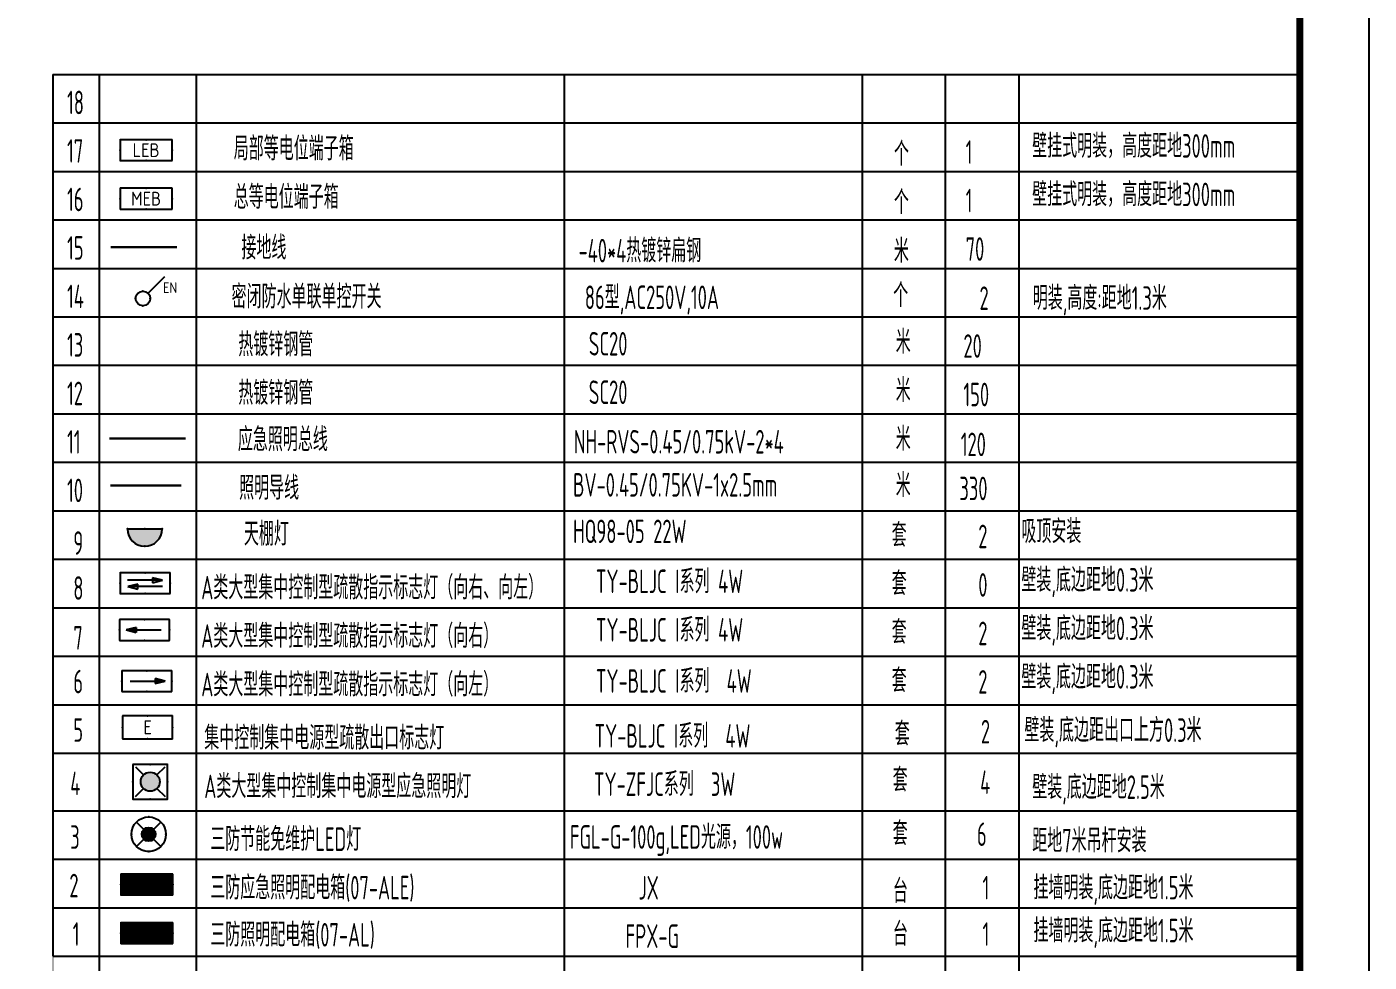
# Model space of a CAD drawing. Extents: x 4830845 to 5141198, y -443067 to -268177.
# Drawn here: x 5009731 to 5029104, y -415123 to -401620 of the extents above; entities that cross this region are included whole.
import ezdxf
from ezdxf.enums import TextEntityAlignment as Align

# ---------------------------------------------------------------- set-up
doc = ezdxf.new("R2010")
doc.units = 0
doc.header["$LTSCALE"] = 1000
doc.header["$MEASUREMENT"] = 0
doc.layers.get('0').update_dxf_attribs({"linetype": 'CONTINUOUS'})
for name, color, linetype in [('EQUIP-照明', 3, 'CONTINUOUS'), ('EQUIP-箱柜', 3, 'CONTINUOUS'), ('PUB_TITLE', 4, 'CONTINUOUS'), ('TEL_TAB', 7, 'CONTINUOUS'), ('WIRE-接地', 4, 'CONTINUOUS')]:
    doc.layers.add(name, color=color, linetype=linetype)
doc.styles.add('_TEL_ATTDEF', font='GBENOR', dxfattribs={"width": 0.8, "height": 3, "bigfont": 'GBCBIG'})
doc.styles.add('_TEL_DIM', font='sceie.shx', dxfattribs={"width": 0.8, "height": 3.5, "bigfont": 'sceic.shx'})
doc.styles.add('sceic', font='sceie.shx', dxfattribs={"width": 0.67, "bigfont": 'sceic.shx'})
doc.styles.get("Standard").update_dxf_attribs({"font": 'GBENOR', "bigfont": 'GBCBIG'})
doc.styles.add('TG_LINETYPE', font='SIMPLEX', dxfattribs={"width": 0.8, "height": 3, "bigfont": 'HZTXT'})
doc.linetypes.add('TG_接地', pattern='A,0.75,0,["/",TG_LINETYPE,S=0.05,R=-8.594367,X=-0.1,Y=-0.045],0.65,-0.13,0.13,-0.13', length=2)

# ---------------------------------------------------------------- blocks, each defined once
blk = doc.blocks.new('$equip$00002534')
for p, q in [((-0.72, 0.66), (-0.72, 0)), ((0.72, 0.66), (-0.72, 0.66)), ((0.72, 0), (0.72, 0.66)), ((-0.72, 0), (0.72, 0))]:
    blk.add_line(p, q)
at = {"const_width": 0.04}
blk.add_lwpolyline([(-0.72, 0.66), (-0.72, 0), (0.72, 0), (0.72, 0.66), (-0.72, 0.66), (-0.72, 0)], dxfattribs=at)
for p in [(0, 0.66), (-0.72, 0.33), (0, 0), (0.72, 0.33)]:
    blk.add_point(p)
at = {"color": 7, "style": '_TEL_DIM'}
blk.add_attdef('$TEXT$', text='', height=0.4, dxfattribs=at).set_placement((0, 0.33), align=Align.MIDDLE_CENTER)
at = {"color": 7, "style": '_TEL_DIM', "flags": 1}
blk.add_attdef('A', text='', height=0.00002, dxfattribs=at).set_placement((0, 0), align=Align.MIDDLE_CENTER)
blk = doc.blocks.new('$equip$00002604')
blk.add_hatch(color=256).paths.add_polyline_path([(0.275, 0.5, 1), (-0.274, 0.5, 1)])
for p, q in [((-0.429, 0.929), (-0.194, 0.694)), ((0.194, 0.694), (0.429, 0.929)), ((-0.429, 0.071), (-0.194, 0.306)), ((0.194, 0.306), (0.429, 0.071))]:
    blk.add_line(p, q)
at = {"const_width": 0.04}
blk.add_lwpolyline([(-0.5, 1), (-0.5, 0), (0.5, 0), (0.5, 1), (-0.5, 1), (-0.5, 0)], dxfattribs=at)
blk.add_lwpolyline([(-0.5, 1), (-0.5, 0), (0.5, 0), (0.5, 1)], close=True)
blk.add_circle((0, 0.5), 0.275)
for p in [(0, 1), (-0.5, 0.5), (0.5, 0.5), (0, 0)]:
    blk.add_point(p)
at = {"color": 7, "style": '_TEL_DIM', "flags": 1}
blk.add_attdef('A', text='', height=0.000025, dxfattribs=at).set_placement((0, 0), align=Align.MIDDLE_CENTER)
blk = doc.blocks.new('*X27')
at = {"color": 0}
for p, q in [((-250, 33), (-83, 200)), ((-250, 68), (-118, 200)), ((-250, 104), (-154, 200)), ((-250, 139), (-189, 200)), ((-250, 174), (-224, 200)), ((-247, 0), (-47, 200)), ((-212, 0), (-12, 200)), ((-177, 0), (23, 200)), ((-141, 0), (59, 200)), ((-106, 0), (94, 200)), ((-71, 0), (129, 200)), ((-35, 0), (165, 200)), ((0, 0), (200, 200)), ((35, 0), (235, 200)), ((71, 0), (250, 179)), ((106, 0), (250, 144)), ((141, 0), (250, 109)), ((177, 0), (250, 73)), ((212, 0), (250, 38)), ((247, 0), (250, 3))]:
    blk.add_line(p, q, dxfattribs=at)
blk = doc.blocks.new('$equip$00002943')
for p, q in [((-0.75, 0.6), (-0.75, 0)), ((0.75, 0.6), (-0.75, 0.6)), ((0.75, 0), (0.75, 0.6)), ((-0.75, 0), (0.75, 0))]:
    blk.add_line(p, q)
for points, const_width in [([(-0.75, 0.3), (0.75, 0.3)], 0.6), ([(-0.75, 0.6), (-0.75, 0), (0.75, 0), (0.75, 0.6), (-0.75, 0.6), (-0.75, 0)], 0.04)]:
    blk.add_lwpolyline(points, dxfattribs=dict(const_width=const_width))
for p in [(0, 0.6), (-0.75, 0.3), (0, 0), (0.75, 0.3)]:
    blk.add_point(p)
at = {"xscale": 0.00300000000061118, "yscale": 0.00300000000061118, "zscale": 0.00300000000061118}
blk.add_blockref('*X27', (0, 0), dxfattribs=at)
at = {"color": 7, "style": '_TEL_DIM', "flags": 1}
for tag in ['A', 'REMARK']:
    blk.add_attdef(tag, text='', height=0.00002, dxfattribs=at).set_placement((0, 0), align=Align.MIDDLE_CENTER)
blk = doc.blocks.new('$equip$00002828')
for p, q in [((0.354, 0.354), (-0.354, -0.354)), ((-0.354, 0.354), (0.354, -0.354))]:
    blk.add_line(p, q)
at = {"const_width": 0.04}
blk.add_lwpolyline([(0.5, 0, -1), (-0.5, 0, -1), (0.5, 0, 1)], format="xyb", dxfattribs=at)
for radius in [0.5, 0.2]:
    blk.add_circle((0, 0), radius)
for p in [(0, 0.5), (-0.5, 0), (0.5, 0), (0, -0.5)]:
    blk.add_point(p)
for points in [[(-0.173, 0.1), (0.173, 0.1), (-0.2, 0), (0.2, 0)], [(-0.173, -0.1), (0.173, -0.1), (-0.2, 0), (0.2, 0)], [(-0.1, 0.173), (0.1, 0.173), (-0.173, 0.1), (0.173, 0.1)], [(0, 0.2), (0, 0.2), (-0.1, 0.173), (0.1, 0.173)], [(-0.1, -0.173), (0.1, -0.173), (-0.173, -0.1), (0.173, -0.1)], [(0, -0.2), (0, -0.2), (-0.1, -0.173), (0.1, -0.173)]]:
    blk.add_solid(points)
at = {"color": 7, "style": '_TEL_DIM', "flags": 1}
for tag in ['A', 'REMARK']:
    blk.add_attdef(tag, text='', height=0.00002, dxfattribs=at).set_placement((0, 0), align=Align.MIDDLE_CENTER)
blk = doc.blocks.new('$equip$00002540')
blk.add_hatch(color=256).paths.add_polyline_path([(0.24, 0.372), (0.24, 0.228), (0.528, 0.3)])
for p, q in [((-0.72, 0.6), (-0.72, 0)), ((0.72, 0.6), (-0.72, 0.6)), ((0.72, 0), (0.72, 0.6)), ((-0.72, 0), (0.72, 0)), ((0.24, 0.372), (0.24, 0.228)), ((0.528, 0.3), (0.24, 0.372)), ((0.24, 0.228), (0.528, 0.3))]:
    blk.add_line(p, q)
at = {"color": 7}
blk.add_line((-0.48, 0.3), (0.48, 0.3), dxfattribs=at)
at = {"const_width": 0.04}
blk.add_lwpolyline([(-0.72, 0.6), (-0.72, 0), (0.72, 0), (0.72, 0.6), (-0.72, 0.6), (-0.72, 0)], dxfattribs=at)
for p in [(0, 0.6), (-0.72, 0.3), (0, 0), (0.72, 0.3)]:
    blk.add_point(p)
at = {"color": 7, "style": '_TEL_DIM', "flags": 1}
blk.add_attdef('A', text='', height=0.00002, dxfattribs=at).set_placement((0, 0), align=Align.MIDDLE_CENTER)
blk = doc.blocks.new('$equip$00002541')
blk.add_hatch(color=256).paths.add_polyline_path([(-0.24, 0.372), (-0.528, 0.3), (-0.24, 0.228)])
for p, q in [((-0.72, 0.6), (-0.72, 0)), ((0.72, 0.6), (-0.72, 0.6)), ((0.72, 0), (0.72, 0.6)), ((-0.72, 0), (0.72, 0)), ((-0.24, 0.372), (-0.528, 0.3)), ((-0.528, 0.3), (-0.24, 0.228)), ((-0.24, 0.372), (-0.24, 0.228))]:
    blk.add_line(p, q)
at = {"color": 7}
blk.add_line((-0.48, 0.3), (0.48, 0.3), dxfattribs=at)
at = {"const_width": 0.04}
blk.add_lwpolyline([(-0.72, 0.6), (-0.72, 0), (0.72, 0), (0.72, 0.6), (-0.72, 0.6), (-0.72, 0)], dxfattribs=at)
for p in [(0, 0.6), (-0.72, 0.3), (0, 0), (0.72, 0.3)]:
    blk.add_point(p)
at = {"color": 7, "style": '_TEL_DIM', "flags": 1}
blk.add_attdef('A', text='', height=0.00002, dxfattribs=at).set_placement((0, 0), align=Align.MIDDLE_CENTER)
blk = doc.blocks.new('$equip$00001168')
blk.add_line((-0.5, 0), (0.5, 0))
blk.add_arc((0, 0), 0.5, 180, 0)
for p in [(-0.5, 0), (0, 0), (0.5, 0), (0, -0.5)]:
    blk.add_point(p)
for points in [[(0.433, -0.25), (-0.433, -0.25), (0.5, 0), (-0.5, 0)], [(0.25, -0.433), (-0.25, -0.433), (0.433, -0.25), (-0.433, -0.25)], [(0, -0.5), (0, -0.5), (0.25, -0.433), (-0.25, -0.433)]]:
    blk.add_solid(points)
at = {"flags": 9}
blk.add_attdef('A', (0, 0), '', height=0.00002, dxfattribs=at)
blk = doc.blocks.new('$equip$00002500')
blk.add_line((0.147, 0.356), (0.625, 0.833))
blk.add_circle((0, 0.208), 0.208)
for p in [(0, 0.417), (-0.208, 0.208), (0, 0), (0.208, 0.208)]:
    blk.add_point(p)
at = {"color": 7, "style": '_TEL_DIM'}
blk.add_attdef('$TEXT$', text='', height=0.3, dxfattribs=at).set_placement((0.769, 0.513), align=Align.MIDDLE_CENTER)
at = {"color": 7, "style": '_TEL_DIM', "flags": 1}
blk.add_attdef('A', text='', height=0.00002, dxfattribs=at).set_placement((0, 0), align=Align.MIDDLE_CENTER)
blk = doc.blocks.new('$equip$00002907')
for p, q in [((0.75, 0.6), (-0.75, 0.6)), ((-0.75, 0.6), (-0.75, 0)), ((0.75, 0), (0.75, 0.6)), ((-0.75, 0), (0.75, 0))]:
    blk.add_line(p, q)
at = {"const_width": 0.04}
blk.add_lwpolyline([(-0.75, 0.6), (-0.75, 0), (0.75, 0), (0.75, 0.6), (-0.75, 0.6), (-0.75, 0)], dxfattribs=at)
for p in [(0, 0.6), (-0.75, 0.3), (0, 0), (0.75, 0.3)]:
    blk.add_point(p)
at = {"color": 7, "style": '_TEL_DIM'}
blk.add_attdef('$TEXT$', text='', height=0.4, dxfattribs=at).set_placement((0, 0.3), align=Align.MIDDLE_CENTER)
at = {"color": 7, "style": '_TEL_DIM', "flags": 1}
for tag in ['A', 'REMARK']:
    blk.add_attdef(tag, text='', height=0.00002, dxfattribs=at).set_placement((0, 0), align=Align.MIDDLE_CENTER)
blk = doc.blocks.new('$equip$00002542')
h = blk.add_hatch(color=256)
h.paths.add_polyline_path([(-0.215, 0.29), (-0.503, 0.218), (-0.215, 0.218)])
h.paths.add_polyline_path([(-0.215, 0.218), (-0.503, 0.218), (-0.215, 0.146)])
h.paths.add_polyline_path([(0.215, 0.472), (0.215, 0.328), (0.503, 0.4)])
for p, q in [((-0.72, 0.6), (-0.72, 0)), ((0.72, 0.6), (-0.72, 0.6)), ((0.215, 0.472), (0.215, 0.328)), ((0.503, 0.4), (0.215, 0.472)), ((0.215, 0.328), (0.503, 0.4)), ((0.72, 0), (0.72, 0.6)), ((-0.72, 0), (0.72, 0)), ((-0.215, 0.29), (-0.503, 0.218)), ((-0.503, 0.218), (-0.215, 0.146)), ((-0.215, 0.146), (-0.215, 0.29))]:
    blk.add_line(p, q)
at = {"color": 7}
for p, q in [((-0.505, 0.4), (0.455, 0.4)), ((-0.503, 0.218), (0.505, 0.218))]:
    blk.add_line(p, q, dxfattribs=at)
at = {"const_width": 0.04}
blk.add_lwpolyline([(-0.72, 0.6), (-0.72, 0), (0.72, 0), (0.72, 0.6), (-0.72, 0.6), (-0.72, 0)], dxfattribs=at)
for p in [(0, 0.6), (-0.72, 0.3), (0, 0), (0.72, 0.3)]:
    blk.add_point(p)
at = {"color": 7, "style": '_TEL_DIM', "flags": 1}
blk.add_attdef('A', text='', height=0.00002, dxfattribs=at).set_placement((0, 0), align=Align.MIDDLE_CENTER)

msp = doc.modelspace()

# ---------------------------------------------------------------- linework, layer by layer
at = {"layer": 'PUB_TITLE', "color": 4}
msp.add_lwpolyline([(4945003.5, -422737.3), (5029103.5, -422737.3), (5029103.5, -363337.3), (4945003.5, -363337.3)], close=True, dxfattribs=at)
at = {"layer": 'PUB_TITLE', "color": 4, "const_width": 100}
msp.add_lwpolyline([(4947503.5, -421737.3), (5028103.5, -421737.3), (5028103.5, -364337.3), (4947503.5, -364337.3)], close=True, dxfattribs=at)
at = {"layer": 'TEL_TAB', "color": 0, "linetype": 'ByBlock'}
for p, q in [((5010108.5, -402306.6), (5010108.5, -414337.3)), ((5017485.6, -402306.6), (5017485.6, -414337.3)), ((5021785.6, -402306.6), (5021785.6, -414337.3)), ((5022985.6, -402306.6), (5022985.6, -413637.3)), ((5024048.1, -402306.6), (5024048.1, -415037.3)), ((5022985.6, -403006.6), (5022985.6, -414337.3)), ((5024048.1, -403706.6), (5024048.1, -415737.3)), ((5010108.5, -412106.5), (5028108.5, -412106.5)), ((5010108.5, -412937.3), (5010108.5, -414337.3)), ((5010108.5, -412937.3), (5028108.5, -412937.3)), ((5010108.5, -412937.3), (5010108.5, -414337.3)), ((5017485.6, -412937.3), (5017485.6, -414337.3)), ((5017485.6, -412937.3), (5017485.6, -414337.3)), ((5021785.6, -412937.3), (5021785.6, -414337.3)), ((5021785.6, -412937.3), (5021785.6, -414337.3)), ((5022985.6, -412937.3), (5022985.6, -414337.3)), ((5022985.6, -412937.3), (5022985.6, -414337.3)), ((5010108.5, -413637.3), (5028108.5, -413637.3)), ((5010108.5, -414337.3), (5010108.5, -415037.3)), ((5010108.5, -414337.3), (5028108.5, -414337.3)), ((5010108.5, -414337.3), (5028108.5, -414337.3)), ((5010108.5, -414337.3), (5028108.5, -414337.3)), ((5010108.5, -414337.3), (5028108.5, -414337.3)), ((5010777.1, -414337.3), (5010777.1, -415037.3)), ((5017485.6, -414337.3), (5017485.6, -415037.3)), ((5017485.6, -414337.3), (5017485.6, -415037.3)), ((5021785.6, -414337.3), (5021785.6, -415037.3)), ((5021785.6, -414337.3), (5021785.6, -415037.3)), ((5022985.6, -414337.3), (5022985.6, -415737.3)), ((5022985.6, -414337.3), (5022985.6, -415737.3)), ((5010108.5, -415037.3), (5028108.5, -415037.3)), ((5010108.5, -415037.3), (5028108.5, -415037.3)), ((5010777.1, -415037.3), (5010777.1, -415737.3)), ((5017485.6, -415037.3), (5017485.6, -415737.3)), ((5021785.6, -415037.3), (5021785.6, -415737.3))]:
    msp.add_line(p, q, dxfattribs=at)
for points in [[(5010108.5, -402306.6), (5028092.1, -402306.6)], [(5010777, -402306.6), (5010777.1, -414337.3)], [(5012177, -402306.6), (5012177.1, -414337.3)], [(5010108.5, -403006.6), (5028092.1, -403006.6)], [(5010108.5, -403706.6), (5028092.1, -403706.6)], [(5010108.5, -404406.6), (5028092.1, -404406.6)], [(5010108.5, -405106.6), (5028092.1, -405106.6)], [(5010108.5, -405806.6), (5028092.1, -405806.6)], [(5010108.5, -406506.6), (5028092.1, -406506.6)], [(5010108.5, -407206.6), (5028092.1, -407206.6)], [(5010108.5, -407906.6), (5028092.1, -407906.6)], [(5010108.5, -408606.6), (5028092.1, -408606.6)], [(5010108.5, -409306.6), (5028092.1, -409306.6)], [(5010108.5, -410006.6), (5028092.1, -410006.6)], [(5010108.5, -410706.6), (5028092.1, -410706.6)], [(5010108.5, -411406.6), (5028092.1, -411406.5)], [(5010108.5, -411406.6), (5028092.1, -411406.5)], [(5010108.5, -412106.5), (5028092.1, -412106.5)], [(5010777.1, -412937.3), (5010777.1, -414337.3)], [(5010777.1, -412937.3), (5010777.1, -414337.3)], [(5012177.1, -412937.3), (5012177.1, -414337.3)], [(5012177.1, -412937.3), (5012177.1, -414337.3)], [(5010777.1, -414337.3), (5010777.1, -415037.3)], [(5012177.1, -414337.3), (5012177.1, -415037.3)], [(5012177.1, -414337.3), (5012177.1, -415037.3)], [(5012177.1, -415037.3), (5012177.1, -415737.3)]]:
    msp.add_lwpolyline(points, dxfattribs=at)
for points, const_width in [([(5010922.4, -407563.6), (5012023.3, -407563.6)], 35), ([(5010937.3, -408242.3), (5011960.9, -408242.3)], 35), ([(5010108.5, -415037.3), (5010108.5, -415737.3)], 10)]:
    msp.add_lwpolyline(points, dxfattribs=dict(at, const_width=const_width))
at = {"layer": 'WIRE-接地', "linetype": 'TG_接地', "const_width": 35}
msp.add_lwpolyline([(5010942, -404799.7), (5011899.4, -404799.7)], dxfattribs=at)

# ---------------------------------------------------------------- block references
at = {"layer": 'EQUIP-照明', "xscale": 510, "yscale": 510, "zscale": 510}
msp.add_blockref('$equip$00002500', (5011406.1, -405647.2), dxfattribs=at).add_auto_attribs({'$TEXT$': 'EN'})
at = {"layer": 'EQUIP-照明', "xscale": 500, "yscale": 500, "zscale": 500, "rotation": 180}
msp.add_blockref('$equip$00002542', (5011438.2, -409501.7), dxfattribs=at)
at = {"layer": 'EQUIP-箱柜', "xscale": 500, "yscale": 500, "zscale": 500}
for p, values in [((5011452.4, -403550.8), {'$TEXT$': 'LEB'}), ((5011452.4, -404250.8), {'$TEXT$': 'MEB'})]:
    msp.add_blockref('$equip$00002907', p, dxfattribs=at).add_auto_attribs(values)
at = {"layer": 'TEL_TAB', "color": 0, "linetype": 'ByBlock', "xscale": 500, "yscale": 500, "zscale": 500}
for name, p in [('$equip$00001168', (5011432.7, -408869.5)), ('$equip$00002541', (5011429.1, -410477.4)), ('$equip$00002540', (5011462.7, -411215.3)), ('$equip$00002604', (5011511.9, -412767.9)), ('$equip$00002828', (5011489.4, -413277.2)), ('$equip$00002943', (5011461.8, -414153.4)), ('$equip$00002943', (5011461.8, -414853.4))]:
    msp.add_blockref(name, p, dxfattribs=at)
at = {"layer": 'TEL_TAB', "color": 0, "linetype": 'ByBlock'}
ref = msp.add_blockref('$equip$00002534', (5011473.8, -411898.1), dxfattribs=dict(at, xscale=500, yscale=500, zscale=500))
ref.add_attrib('$TEXT$', 'E', dxfattribs={"layer": '0', "color": 7, "height": 200, "style": '_TEL_ATTDEF'}).set_placement((5011473.8, -411733.1), align=Align.MIDDLE_CENTER)

# ---------------------------------------------------------------- texts
at = {"layer": 'TEL_TAB', "color": 0, "linetype": 'ByBlock', "style": 'sceic', "width": 0.67}
for s, p in [('18', (5010311.9, -402882)), ('壁挂式明装，高度距地300mm', (5024239.9, -403509.2)), ('17', (5010311.9, -403582)), ('局部等电位端子箱', (5012717.2, -403547.3)), ('总等电位端子箱', (5012717.2, -404247.3)), ('壁挂式明装，高度距地300mm', (5024240, -404209.2)), ('16', (5010311.9, -404282)), ('15', (5010311.9, -404982)), ('接地线', (5012828.1, -404978.6)), ('-40*4热镀锌扁钢', (5017693.5, -405021.2)), ('14', (5010311.9, -405682)), ('密闭防水单联单控开关', (5012686.1, -405686.1)), ('86型,AC250V,10A', (5017784.2, -405694.8)), ('个', (5022234.4, -405663.8)), ('2', (5023479.7, -405707.7)), ('明装,高度:距地1.3米', (5024248.7, -405705.6)), ('13', (5010311.9, -406382)), ('热镀锌钢管', (5012783, -406375.6)), ('SC20', (5017841.1, -406365.3)), ('米', (5022270.6, -406336.6)), ('20', (5023247.8, -406398.1)), ('12', (5010311.9, -407082)), ('热镀锌钢管', (5012783, -407075.6)), ('SC20', (5017841.1, -407065.3)), ('米', (5022270.6, -407036.6)), ('150', (5023247.8, -407098.1)), ('11', (5010311.9, -407782)), ('10', (5010311.9, -408482)), ('照明导线', (5012794.7, -408446.6)), ('BV-0.45/0.75KV-1x2.5mm ', (5017613.8, -408402.5)), ('米', (5022270.6, -408406.6)), ('330', (5023189.5, -408454.2)), ('天棚灯', (5012863.4, -409109.4)), ('HQ98-05 22W', (5017613.8, -409073.7)), ('套', (5022212.9, -409127)), ('吸顶安装', (5024084.1, -409074.2)), ('9', (5010401.9, -409242)), ('2', (5023462.4, -409147)), ('A类大型集中控制型疏散指示标志灯（向右、向左）', (5012247.8, -409884.9)), ('TY-BLJC I系列 4W ', (5017943.1, -409795.5)), ('套', (5022212.9, -409827)), ('0', (5023462.4, -409847)), ('壁装,底边距地0.3米', (5024084.1, -409774.2)), ('8', (5010401.9, -409892)), ('壁装,底边距地0.3米', (5024084.1, -410474.2)), ('7', (5010401.9, -410612)), ('A类大型集中控制型疏散指示标志灯（向右）', (5012247.8, -410584.9)), ('TY-BLJC I系列 4W ', (5017943.1, -410495.5)), ('套', (5022212.9, -410527)), ('2', (5023462.4, -410547)), ('TY-BLJC I系列  4W ', (5017943.1, -411233.6)), ('套', (5022212.9, -411227)), ('壁装,底边距地0.3米', (5024084.1, -411174.2)), ('6', (5010401.9, -411242)), ('A类大型集中控制型疏散指示标志灯（向左）', (5012247.8, -411284.9)), ('2', (5023462.4, -411247)), ('5', (5010401.9, -411942)), ('TY-BLJC I系列  4W ', (5017924.2, -412026.4)), ('套', (5022257.1, -411996.5)), ('2', (5023499.8, -411964.9)), ('壁装,底边距出口上方0.3米', (5024128.3, -411943.7)), ('集中控制集中电源型疏散出口标志灯', (5012292, -412054.4)), ('4', (5010357.6, -412712.1)), ('A类大型集中控制集中电源型应急照明灯', (5012292, -412754.4)), ('TY-ZFJC系列  3W', (5017914.9, -412723.1)), ('套', (5022226.8, -412661.4)), ('4', (5023489.4, -412695.4)), ('壁装,底边距地2.5米', (5024240.8, -412766.4)), ('3', (5010357.6, -413487.3)), ('三防节能免维护LED灯', (5012378.2, -413517.3)), ('FGL-G-100g,LED光源，100w', (5017568.6, -413486)), ('套', (5022226.8, -413434.7)), ('6', (5023443.2, -413445.3)), ('距地7米吊杆安装', (5024240.8, -413538.9)), ('2', (5010345, -414187.3)), ('三防应急照明配电箱(07-ALE)', (5012378.2, -414217.3)), ('台', (5022230.7, -414267.3)), ('1', (5023523.9, -414217.3)), ('挂墙明装,底边距地1.5米', (5024258.5, -414217.3)), ('1', (5010393.7, -414887.3)), ('三防照明配电箱(07-AL)', (5012378.2, -414897.3)), ('台', (5022230.7, -414887.3)), ('1', (5023523.9, -414887.3)), ('挂墙明装,底边距地1.5米', (5024258.5, -414837.3)), ('FPX-G', (5018371, -414917.6))]:
    msp.add_text(s, height=340, dxfattribs=at).set_placement(p)
for s, p in [('个', (5022245.1, -403453)), ('1', (5023280.4, -403428)), ('个', (5022245.1, -404153)), ('1', (5023280.4, -404128)), ('米', (5022245.1, -404853)), ('70', (5023280.4, -404828))]:
    msp.add_text(s, height=340, dxfattribs=at).set_placement(p, align=Align.MIDDLE_LEFT)
at = {"layer": 'TEL_TAB', "color": 1, "linetype": 'ByBlock', "style": 'sceic', "width": 0.67}
for s, p in [('应急照明总线', (5012776.4, -407746.6)), ('米', (5022270.6, -407736.6)), ('NH-RVS-0.45/0.75kV-2*4', (5017626.2, -407779.8)), ('120', (5023209.6, -407817.7)), ('JX', (5018559.2, -414219.3))]:
    msp.add_text(s, height=340, dxfattribs=at).set_placement(p)

doc.saveas('drawing.dxf')
